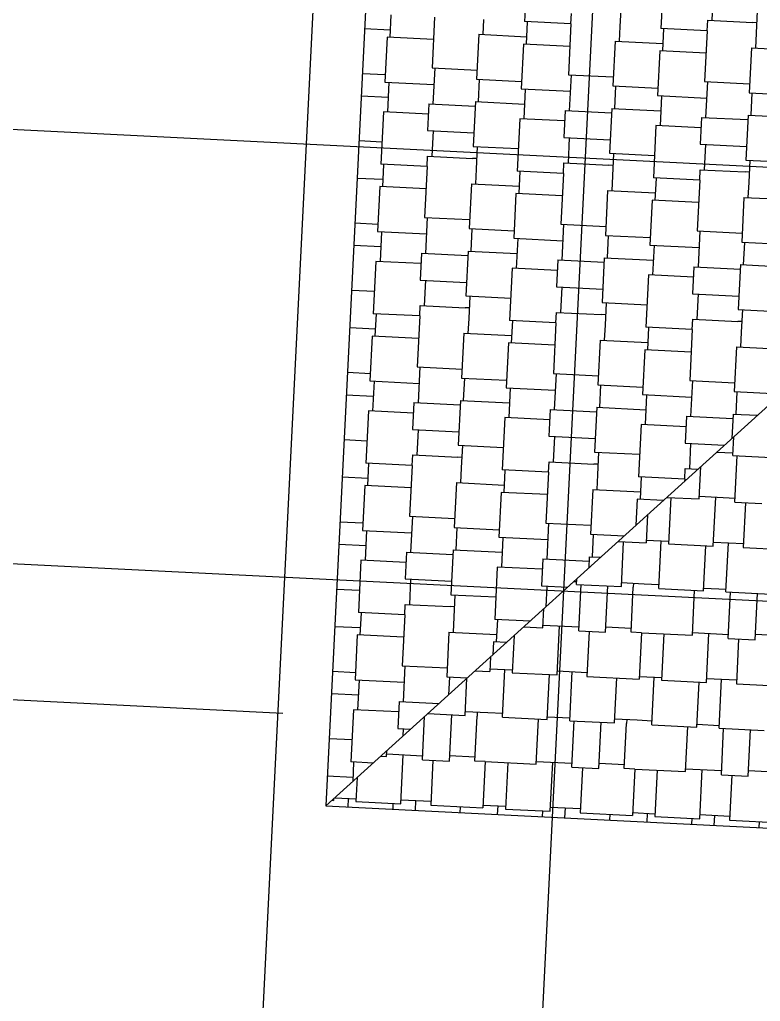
# Model space of a CAD drawing. Extents: x 549999 to 550212, y 1838161 to 1838467.
# Drawn here: x 550167.685 to 550170.954, y 1838343.443 to 1838347.776 of the extents above; entities that cross this region are included whole.
import ezdxf

# ---------------------------------------------------------------- set-up
doc = ezdxf.new("R2010")
doc.units = 0
for name, color, linetype in [('Level 18', 7, 'Continuous'), ('Level 36', 7, 'Continuous'), ('Level 37', 7, 'Continuous'), ('Level 42', 7, 'Continuous')]:
    doc.layers.add(name, color=color, linetype=linetype)

msp = doc.modelspace()

# ---------------------------------------------------------------- linework, layer by layer
at = {"layer": 'Level 18'}
for p, q in [((550170.8351, 1838360.2638), (550169.7742, 1838339.0424)), ((550165.0338, 1838345.5067), (550183.9373, 1838344.5616)), ((550154.7739, 1838345.4188), (550168.847, 1838344.7153))]:
    msp.add_line(p, q, dxfattribs=at)
at = {"layer": 'Level 36'}
for p, q in [((550168.5713, 1838339.6411), (550169.6332, 1838360.8824)), ((550155.1187, 1838347.9192), (550184.1602, 1838346.4673))]:
    msp.add_line(p, q, dxfattribs=at)
at = {"layer": 'Level 37'}
for p, q in [((550169.5097, 1838353.7785), (550169.0361, 1838344.3053)), ((550173.3881, 1838348.2429), (550169.0361, 1838344.3053)), ((550169.0361, 1838344.3053), (550177.3257, 1838343.8909))]:
    msp.add_line(p, q, dxfattribs=at)
at = {"layer": 'Level 42'}
for p, q in [((550169.925, 1838347.9981), (550169.9135, 1838347.7673)), ((550170.5265, 1838347.968), (550170.515, 1838347.7372)), ((550170.7454, 1838347.8844), (550170.7398, 1838347.7722)), ((550170.3395, 1838347.8452), (550170.3345, 1838347.7462)), ((550170.9409, 1838347.8151), (550170.936, 1838347.7161)), ((550169.324, 1838347.7967), (550169.3191, 1838347.6978)), ((550169.5165, 1838347.7871), (550169.5053, 1838347.5629)), ((550169.733, 1838347.7763), (550169.7297, 1838347.7103)), ((550170.118, 1838347.757), (550169.9135, 1838347.7673)), ((550169.9255, 1838347.7667), (550169.9206, 1838347.6677)), ((550170.118, 1838347.757), (550170.1203, 1838347.8032)), ((550170.7195, 1838347.727), (550170.7218, 1838347.7731)), ((550170.7218, 1838347.7731), (550170.9203, 1838347.7632)), ((550169.2076, 1838347.7364), (550169.3207, 1838347.7308)), ((550170.118, 1838347.757), (550170.1068, 1838347.5328)), ((550170.3345, 1838347.7462), (550170.3312, 1838347.6803)), ((550170.7195, 1838347.727), (550170.515, 1838347.7372)), ((550170.527, 1838347.7366), (550170.522, 1838347.6377)), ((550170.7195, 1838347.727), (550170.7083, 1838347.5027)), ((550170.9383, 1838347.7623), (550170.9203, 1838347.7632)), ((550169.307, 1838347.6984), (550169.2972, 1838347.5005)), ((550169.5116, 1838347.6882), (550169.307, 1838347.6984)), ((550169.7117, 1838347.7112), (550169.7018, 1838347.5134)), ((550169.7117, 1838347.7112), (550169.9222, 1838347.7007)), ((550170.3132, 1838347.6812), (550170.3033, 1838347.4833)), ((550170.3132, 1838347.6812), (550170.5237, 1838347.6706)), ((550170.936, 1838347.7161), (550170.9327, 1838347.6502)), ((550169.9085, 1838347.6683), (550169.8986, 1838347.4705)), ((550170.113, 1838347.6581), (550169.9085, 1838347.6683)), ((550170.51, 1838347.6383), (550170.5001, 1838347.4404)), ((550170.7145, 1838347.628), (550170.51, 1838347.6383)), ((550170.9147, 1838347.6511), (550170.9048, 1838347.4532)), ((550170.9147, 1838347.6511), (550171.1252, 1838347.6406)), ((550169.5053, 1838347.5629), (550169.7038, 1838347.5529)), ((550169.5173, 1838347.5623), (550169.5094, 1838347.404)), ((550169.1977, 1838347.5386), (550169.2988, 1838347.5335)), ((550169.7018, 1838347.5134), (550169.9003, 1838347.5034)), ((550169.7138, 1838347.5128), (550169.7089, 1838347.4138)), ((550170.1068, 1838347.5328), (550170.3053, 1838347.5229)), ((550170.1188, 1838347.5322), (550170.1109, 1838347.3739)), ((550169.2972, 1838347.5005), (550169.5137, 1838347.4897)), ((550169.3152, 1838347.4996), (550169.3086, 1838347.3677)), ((550169.8986, 1838347.4705), (550170.1152, 1838347.4596)), ((550169.9167, 1838347.4696), (550169.9101, 1838347.3376)), ((550170.3033, 1838347.4833), (550170.5018, 1838347.4734)), ((550170.3153, 1838347.4827), (550170.3104, 1838347.3838)), ((550170.7083, 1838347.5027), (550170.9067, 1838347.4928)), ((550170.7203, 1838347.5021), (550170.7124, 1838347.3438)), ((550169.1928, 1838347.4396), (550169.3119, 1838347.4337)), ((550170.5001, 1838347.4404), (550170.7167, 1838347.4296)), ((550170.5182, 1838347.4395), (550170.5116, 1838347.3076)), ((550170.9048, 1838347.4532), (550171.1033, 1838347.4433)), ((550170.9168, 1838347.4526), (550170.9118, 1838347.3537)), ((550169.4914, 1838347.4049), (550169.4854, 1838347.2861)), ((550169.4914, 1838347.4049), (550169.6959, 1838347.3946)), ((550169.6969, 1838347.4144), (550169.687, 1838347.2165)), ((550169.6969, 1838347.4144), (550169.9134, 1838347.4036)), ((550170.2983, 1838347.3844), (550170.2884, 1838347.1865)), ((550170.2983, 1838347.3844), (550170.5149, 1838347.3735)), ((550169.2906, 1838347.3686), (550169.279, 1838347.1378)), ((550169.4891, 1838347.3587), (550169.2906, 1838347.3686)), ((550169.892, 1838347.3385), (550169.8805, 1838347.1077)), ((550170.0905, 1838347.3286), (550169.892, 1838347.3385)), ((550170.0928, 1838347.3748), (550170.0869, 1838347.2561)), ((550170.0928, 1838347.3748), (550170.2973, 1838347.3646)), ((550170.6943, 1838347.3447), (550170.6884, 1838347.226)), ((550170.6943, 1838347.3447), (550170.8988, 1838347.3345)), ((550170.8998, 1838347.3543), (550170.8899, 1838347.1564)), ((550170.8998, 1838347.3543), (550171.1163, 1838347.3435)), ((550170.4935, 1838347.3085), (550170.482, 1838347.0776)), ((550170.692, 1838347.2985), (550170.4935, 1838347.3085)), ((550169.4854, 1838347.2861), (550169.6899, 1838347.2759)), ((550169.5095, 1838347.2849), (550169.5039, 1838347.1728)), ((550170.0869, 1838347.2561), (550170.2914, 1838347.2458)), ((550170.111, 1838347.2549), (550170.1054, 1838347.1427)), ((550169.1829, 1838347.2418), (550169.284, 1838347.2367)), ((550169.687, 1838347.2165), (550169.8854, 1838347.2066)), ((550169.705, 1838347.2156), (550169.7001, 1838347.1167)), ((550170.6884, 1838347.226), (550170.8929, 1838347.2158)), ((550170.7124, 1838347.2248), (550170.7068, 1838347.1127)), ((550169.4835, 1838347.1275), (550169.4858, 1838347.1737)), ((550169.4858, 1838347.1737), (550169.6843, 1838347.1638)), ((550169.7024, 1838347.1629), (550169.6843, 1838347.1638)), ((550170.2884, 1838347.1865), (550170.4869, 1838347.1766)), ((550170.3065, 1838347.1856), (550170.3015, 1838347.0866)), ((550169.4835, 1838347.1275), (550169.279, 1838347.1378)), ((550169.2911, 1838347.1372), (550169.2861, 1838347.0382)), ((550169.4835, 1838347.1275), (550169.4723, 1838346.9033)), ((550169.7001, 1838347.1167), (550169.6968, 1838347.0508)), ((550170.085, 1838347.0975), (550170.0873, 1838347.1436)), ((550170.0873, 1838347.1436), (550170.2858, 1838347.1337)), ((550170.3038, 1838347.1328), (550170.2858, 1838347.1337)), ((550170.8899, 1838347.1564), (550171.0884, 1838347.1465)), ((550170.908, 1838347.1555), (550170.903, 1838347.0566)), ((550169.1746, 1838347.0769), (550169.2878, 1838347.0712)), ((550170.085, 1838347.0975), (550169.8805, 1838347.1077)), ((550169.8925, 1838347.1071), (550169.8876, 1838347.0082)), ((550170.085, 1838347.0975), (550170.0738, 1838346.8732)), ((550170.3015, 1838347.0866), (550170.2982, 1838347.0207)), ((550170.6865, 1838347.0674), (550170.482, 1838347.0776)), ((550170.494, 1838347.077), (550170.4891, 1838346.9781)), ((550170.6865, 1838347.0674), (550170.6888, 1838347.1136)), ((550170.6888, 1838347.1136), (550170.8873, 1838347.1036)), ((550170.9053, 1838347.1027), (550170.8873, 1838347.1036)), ((550169.2741, 1838347.0388), (550169.2642, 1838346.841)), ((550169.4786, 1838347.0286), (550169.2741, 1838347.0388)), ((550169.6787, 1838347.0517), (550169.6688, 1838346.8538)), ((550169.6787, 1838347.0517), (550169.8892, 1838347.0411)), ((550170.6865, 1838347.0674), (550170.6753, 1838346.8431)), ((550170.903, 1838347.0566), (550170.8997, 1838346.9906)), ((550169.8756, 1838347.0088), (550169.8657, 1838346.8109)), ((550170.0801, 1838346.9985), (550169.8756, 1838347.0088)), ((550170.2802, 1838347.0216), (550170.2703, 1838346.8237)), ((550170.2802, 1838347.0216), (550170.4907, 1838347.0111)), ((550170.8817, 1838346.9915), (550170.8718, 1838346.7936)), ((550170.8817, 1838346.9915), (550171.0922, 1838346.981)), ((550170.477, 1838346.9787), (550170.4671, 1838346.7808)), ((550170.6815, 1838346.9685), (550170.477, 1838346.9787)), ((550169.4723, 1838346.9033), (550169.6708, 1838346.8934)), ((550169.4843, 1838346.9027), (550169.4764, 1838346.7444)), ((550169.1647, 1838346.879), (550169.2658, 1838346.8739)), ((550170.0738, 1838346.8732), (550170.2723, 1838346.8633)), ((550170.0858, 1838346.8726), (550170.0779, 1838346.7143)), ((550169.2642, 1838346.841), (550169.4807, 1838346.8301)), ((550169.2822, 1838346.84), (550169.2756, 1838346.7081)), ((550169.6688, 1838346.8538), (550169.8673, 1838346.8439)), ((550169.6809, 1838346.8532), (550169.6759, 1838346.7542)), ((550170.2703, 1838346.8237), (550170.4688, 1838346.8138)), ((550170.2823, 1838346.8231), (550170.2774, 1838346.7242)), ((550170.6753, 1838346.8431), (550170.8738, 1838346.8332)), ((550170.6873, 1838346.8425), (550170.6794, 1838346.6842)), ((550169.1598, 1838346.78), (550169.2789, 1838346.7741)), ((550169.8657, 1838346.8109), (550170.0822, 1838346.8001)), ((550169.8837, 1838346.81), (550169.8771, 1838346.6781)), ((550170.4671, 1838346.7808), (550170.6837, 1838346.77)), ((550170.4852, 1838346.7799), (550170.4786, 1838346.648)), ((550170.8718, 1838346.7936), (550171.0703, 1838346.7837)), ((550170.8838, 1838346.793), (550170.8789, 1838346.6941)), ((550169.4584, 1838346.7453), (550169.4525, 1838346.6266)), ((550169.4584, 1838346.7453), (550169.6629, 1838346.7351)), ((550169.6639, 1838346.7548), (550169.654, 1838346.557)), ((550169.6639, 1838346.7548), (550169.8804, 1838346.744)), ((550169.2576, 1838346.709), (550169.246, 1838346.4782)), ((550169.4561, 1838346.6991), (550169.2576, 1838346.709)), ((550170.0599, 1838346.7152), (550170.0539, 1838346.5965)), ((550170.0599, 1838346.7152), (550170.2644, 1838346.705)), ((550170.2654, 1838346.7248), (550170.2555, 1838346.5269)), ((550170.2654, 1838346.7248), (550170.4819, 1838346.714)), ((550170.6613, 1838346.6851), (550170.6554, 1838346.5664)), ((550170.6613, 1838346.6851), (550170.8659, 1838346.6749)), ((550170.8668, 1838346.6947), (550170.8569, 1838346.4968)), ((550170.8668, 1838346.6947), (550171.0834, 1838346.6839)), ((550169.8591, 1838346.679), (550169.8475, 1838346.4481)), ((550170.0576, 1838346.669), (550169.8591, 1838346.679)), ((550170.4606, 1838346.6489), (550170.449, 1838346.418)), ((550170.659, 1838346.639), (550170.4606, 1838346.6489)), ((550169.4525, 1838346.6266), (550169.657, 1838346.6163)), ((550169.4765, 1838346.6254), (550169.4709, 1838346.5132)), ((550170.0539, 1838346.5965), (550170.2584, 1838346.5863)), ((550169.1499, 1838346.5822), (550169.251, 1838346.5771)), ((550169.654, 1838346.557), (550169.8525, 1838346.5471)), ((550169.672, 1838346.5561), (550169.6671, 1838346.4571)), ((550170.078, 1838346.5953), (550170.0724, 1838346.4832)), ((550170.6554, 1838346.5664), (550170.8599, 1838346.5562)), ((550170.6795, 1838346.5652), (550170.6739, 1838346.4531)), ((550169.4506, 1838346.468), (550169.4529, 1838346.5141)), ((550169.4529, 1838346.5141), (550169.6513, 1838346.5042)), ((550170.2555, 1838346.5269), (550170.454, 1838346.517)), ((550170.2735, 1838346.526), (550170.2686, 1838346.4271)), ((550169.4506, 1838346.468), (550169.246, 1838346.4782)), ((550169.2581, 1838346.4776), (550169.2531, 1838346.3786)), ((550169.4506, 1838346.468), (550169.4393, 1838346.2437)), ((550169.6694, 1838346.5033), (550169.6513, 1838346.5042)), ((550170.052, 1838346.4379), (550170.0543, 1838346.4841)), ((550170.0543, 1838346.4841), (550170.2528, 1838346.4741)), ((550170.2709, 1838346.4732), (550170.2528, 1838346.4741)), ((550170.8569, 1838346.4968), (550171.0554, 1838346.4869)), ((550170.875, 1838346.4959), (550170.87, 1838346.397)), ((550169.6671, 1838346.4571), (550169.6638, 1838346.3912)), ((550170.052, 1838346.4379), (550169.8475, 1838346.4481)), ((550169.8596, 1838346.4475), (550169.8546, 1838346.3486)), ((550170.052, 1838346.4379), (550170.0408, 1838346.2136)), ((550170.2686, 1838346.4271), (550170.2653, 1838346.3611)), ((550170.6535, 1838346.4078), (550170.6558, 1838346.454)), ((550170.6558, 1838346.454), (550170.8543, 1838346.4441)), ((550170.8724, 1838346.4432), (550170.8543, 1838346.4441)), ((550169.1417, 1838346.4173), (550169.2548, 1838346.4116)), ((550169.2411, 1838346.3792), (550169.2312, 1838346.1814)), ((550169.4456, 1838346.369), (550169.2411, 1838346.3792)), ((550169.6457, 1838346.3921), (550169.6359, 1838346.1942)), ((550169.6457, 1838346.3921), (550169.8563, 1838346.3816)), ((550170.6535, 1838346.4078), (550170.449, 1838346.418)), ((550170.461, 1838346.4174), (550170.4561, 1838346.3185)), ((550170.6535, 1838346.4078), (550170.6423, 1838346.1836)), ((550170.87, 1838346.397), (550170.8668, 1838346.331)), ((550169.8426, 1838346.3492), (550169.8327, 1838346.1513)), ((550170.0471, 1838346.339), (550169.8426, 1838346.3492)), ((550170.2472, 1838346.362), (550170.2373, 1838346.1641)), ((550170.2472, 1838346.362), (550170.4577, 1838346.3515)), ((550170.4441, 1838346.3191), (550170.4342, 1838346.1212)), ((550170.6486, 1838346.3089), (550170.4441, 1838346.3191)), ((550170.8487, 1838346.3319), (550170.8388, 1838346.1341)), ((550170.8487, 1838346.3319), (550171.0592, 1838346.3214)), ((550169.1318, 1838346.2194), (550169.2329, 1838346.2144)), ((550169.4393, 1838346.2437), (550169.6378, 1838346.2338)), ((550169.4514, 1838346.2431), (550169.4435, 1838346.0848)), ((550170.0408, 1838346.2136), (550170.2393, 1838346.2037)), ((550170.0529, 1838346.213), (550170.0449, 1838346.0547)), ((550169.2312, 1838346.1814), (550169.4477, 1838346.1705)), ((550169.2493, 1838346.1805), (550169.2427, 1838346.0486)), ((550169.6359, 1838346.1942), (550169.8343, 1838346.1843)), ((550169.6479, 1838346.1936), (550169.6429, 1838346.0947)), ((550170.2373, 1838346.1641), (550170.4358, 1838346.1542)), ((550170.2494, 1838346.1635), (550170.2444, 1838346.0646)), ((550170.6423, 1838346.1836), (550170.8408, 1838346.1736)), ((550170.6543, 1838346.183), (550170.6464, 1838346.0247)), ((550169.1268, 1838346.1205), (550169.246, 1838346.1145)), ((550169.8327, 1838346.1513), (550170.0492, 1838346.1405)), ((550169.8507, 1838346.1504), (550169.8441, 1838346.0185)), ((550170.4342, 1838346.1212), (550170.6507, 1838346.1104)), ((550170.4522, 1838346.1203), (550170.4456, 1838345.9884)), ((550170.8388, 1838346.1341), (550171.0373, 1838346.1241)), ((550170.8508, 1838346.1335), (550170.8459, 1838346.0345)), ((550169.4254, 1838346.0857), (550169.4195, 1838345.967)), ((550169.4254, 1838346.0857), (550169.6299, 1838346.0755)), ((550169.6309, 1838346.0953), (550169.621, 1838345.8974)), ((550169.6309, 1838346.0953), (550169.8474, 1838346.0844)), ((550169.2246, 1838346.0495), (550169.2131, 1838345.8186)), ((550169.4231, 1838346.0395), (550169.2246, 1838346.0495)), ((550170.0269, 1838346.0556), (550170.021, 1838345.9369)), ((550170.0269, 1838346.0556), (550170.2314, 1838346.0454)), ((550170.2324, 1838346.0652), (550170.2225, 1838345.8673)), ((550170.2324, 1838346.0652), (550170.4489, 1838346.0544)), ((550170.8339, 1838346.0351), (550170.8285, 1838345.927)), ((550170.8339, 1838346.0351), (550170.942, 1838346.0297)), ((550169.8261, 1838346.0194), (550169.8146, 1838345.7885)), ((550170.0246, 1838346.0095), (550169.8261, 1838346.0194)), ((550170.4276, 1838345.9893), (550170.416, 1838345.7585)), ((550170.6261, 1838345.9794), (550170.4276, 1838345.9893)), ((550170.6284, 1838346.0256), (550170.6224, 1838345.9068)), ((550170.6284, 1838346.0256), (550170.8329, 1838346.0153)), ((550169.4195, 1838345.967), (550169.624, 1838345.9568)), ((550169.4435, 1838345.9658), (550169.4379, 1838345.8537)), ((550169.1169, 1838345.9226), (550169.218, 1838345.9175)), ((550170.021, 1838345.9369), (550170.2255, 1838345.9267)), ((550170.045, 1838345.9357), (550170.0394, 1838345.8236)), ((550170.6224, 1838345.9068), (550170.7965, 1838345.8981)), ((550170.6465, 1838345.9056), (550170.6409, 1838345.7935)), ((550170.8326, 1838345.8518), (550170.8368, 1838345.9346)), ((550169.621, 1838345.8974), (550169.8195, 1838345.8875)), ((550169.6391, 1838345.8965), (550169.6341, 1838345.7976)), ((550170.2225, 1838345.8673), (550170.421, 1838345.8574)), ((550170.2405, 1838345.8664), (550170.2356, 1838345.7675)), ((550170.7626, 1838345.8674), (550170.8332, 1838345.8639)), ((550169.4176, 1838345.8084), (550169.2131, 1838345.8186)), ((550169.2251, 1838345.818), (550169.2202, 1838345.7191)), ((550169.4176, 1838345.8084), (550169.4199, 1838345.8546)), ((550169.4199, 1838345.8546), (550169.6184, 1838345.8446)), ((550169.6364, 1838345.8437), (550169.6184, 1838345.8446)), ((550170.0191, 1838345.7783), (550170.0214, 1838345.8245)), ((550170.0214, 1838345.8245), (550170.2199, 1838345.8146)), ((550170.8326, 1838345.8518), (550171.0305, 1838345.8419)), ((550170.8422, 1838345.6463), (550170.8524, 1838345.8508)), ((550169.4176, 1838345.8084), (550169.4064, 1838345.5841)), ((550169.6341, 1838345.7976), (550169.6308, 1838345.7316)), ((550170.0191, 1838345.7783), (550169.8146, 1838345.7885)), ((550169.8266, 1838345.7879), (550169.8216, 1838345.689)), ((550170.0191, 1838345.7783), (550170.0078, 1838345.5541)), ((550170.2379, 1838345.8137), (550170.2199, 1838345.8146)), ((550170.6205, 1838345.7482), (550170.6228, 1838345.7944)), ((550170.6228, 1838345.7944), (550170.6788, 1838345.7916)), ((550170.6842, 1838345.6603), (550170.6913, 1838345.803)), ((550169.1087, 1838345.7577), (550169.2218, 1838345.752)), ((550169.6128, 1838345.7325), (550169.6029, 1838345.5346)), ((550169.6128, 1838345.7325), (550169.8233, 1838345.722)), ((550170.2356, 1838345.7675), (550170.2323, 1838345.7015)), ((550170.6205, 1838345.7482), (550170.416, 1838345.7585)), ((550170.4281, 1838345.7579), (550170.4231, 1838345.6589)), ((550170.6205, 1838345.7482), (550170.6201, 1838345.7385)), ((550169.2081, 1838345.7197), (550169.1982, 1838345.5218)), ((550169.4126, 1838345.7094), (550169.2081, 1838345.7197)), ((550169.8096, 1838345.6896), (550169.7997, 1838345.4917)), ((550170.0141, 1838345.6794), (550169.8096, 1838345.6896)), ((550170.2143, 1838345.7024), (550170.2044, 1838345.5046)), ((550170.2143, 1838345.7024), (550170.4248, 1838345.6919)), ((550170.4111, 1838345.6595), (550170.4053, 1838345.5442)), ((550170.5264, 1838345.6538), (550170.4111, 1838345.6595)), ((550170.5415, 1838345.6674), (550170.6842, 1838345.6603)), ((550170.5589, 1838345.6665), (550170.5487, 1838345.462)), ((550170.6848, 1838345.6723), (550170.8431, 1838345.6644)), ((550170.7465, 1838345.4521), (550170.7574, 1838345.6687)), ((550170.8422, 1838345.6463), (550170.9609, 1838345.6404)), ((550170.8884, 1838345.644), (550170.8785, 1838345.4455)), ((550169.0988, 1838345.5598), (550169.1999, 1838345.5548)), ((550169.4064, 1838345.5841), (550169.6049, 1838345.5742)), ((550169.4184, 1838345.5835), (550169.4105, 1838345.4252)), ((550170.4559, 1838345.5899), (550170.4497, 1838345.467)), ((550169.1982, 1838345.5218), (550169.4148, 1838345.511)), ((550169.2163, 1838345.5209), (550169.2097, 1838345.389)), ((550169.6029, 1838345.5346), (550169.8014, 1838345.5247)), ((550169.6149, 1838345.534), (550169.61, 1838345.4351)), ((550170.0078, 1838345.5541), (550170.2063, 1838345.5441)), ((550170.0199, 1838345.5535), (550170.012, 1838345.3952)), ((550169.7997, 1838345.4917), (550170.0163, 1838345.4809)), ((550169.8178, 1838345.4908), (550169.8112, 1838345.3589)), ((550170.2044, 1838345.5046), (550170.3533, 1838345.4971)), ((550170.2164, 1838345.504), (550170.2114, 1838345.405)), ((550170.3268, 1838345.4731), (550170.4497, 1838345.467)), ((550170.3409, 1838345.2734), (550170.3508, 1838345.4719)), ((550170.4503, 1838345.479), (550170.5493, 1838345.4741)), ((550170.5058, 1838345.2652), (550170.5163, 1838345.4757)), ((550170.7474, 1838345.4702), (550170.8794, 1838345.4636)), ((550169.0938, 1838345.4609), (550169.213, 1838345.4549)), ((550169.3924, 1838345.4261), (550169.3865, 1838345.3074)), ((550169.3924, 1838345.4261), (550169.5969, 1838345.4159)), ((550169.5979, 1838345.4357), (550169.588, 1838345.2378)), ((550169.5979, 1838345.4357), (550169.8145, 1838345.4249)), ((550170.5487, 1838345.462), (550170.7465, 1838345.4521)), ((550170.7036, 1838345.2553), (550170.7136, 1838345.4538)), ((550170.8026, 1838345.2504), (550170.8134, 1838345.4669)), ((550170.8785, 1838345.4455), (550171.1093, 1838345.434)), ((550169.1916, 1838345.3899), (550169.1801, 1838345.159)), ((550169.3901, 1838345.38), (550169.1916, 1838345.3899)), ((550169.9939, 1838345.3961), (550169.988, 1838345.2773)), ((550169.9939, 1838345.3961), (550170.1984, 1838345.3858)), ((550170.1994, 1838345.4056), (550170.1969, 1838345.3556)), ((550170.1994, 1838345.4056), (550170.2494, 1838345.4031)), ((550169.7931, 1838345.3598), (550169.7816, 1838345.129)), ((550169.9916, 1838345.3499), (550169.7931, 1838345.3598)), ((550169.3865, 1838345.3074), (550169.591, 1838345.2972)), ((550169.4106, 1838345.3062), (550169.405, 1838345.1941)), ((550170.131, 1838345.296), (550170.1436, 1838345.2954)), ((550170.143, 1838345.2833), (550170.1442, 1838345.308)), ((550169.084, 1838345.263), (550169.185, 1838345.258)), ((550169.988, 1838345.2773), (550170.104, 1838345.2715)), ((550170.012, 1838345.2761), (550170.0074, 1838345.1842)), ((550170.143, 1838345.2833), (550170.3409, 1838345.2734)), ((550170.1526, 1838345.0778), (550170.1628, 1838345.2823)), ((550170.2713, 1838345.0719), (550170.2815, 1838345.2764)), ((550170.3418, 1838345.2915), (550170.4407, 1838345.2865)), ((550170.3837, 1838345.0723), (550170.3936, 1838345.2708)), ((550170.3945, 1838345.2888), (550170.3936, 1838345.2708)), ((550170.4407, 1838345.2865), (550170.5067, 1838345.2832)), ((550170.5058, 1838345.2652), (550170.7036, 1838345.2553)), ((550170.6541, 1838345.0588), (550170.6641, 1838345.2573)), ((550170.7042, 1838345.2673), (550170.8032, 1838345.2624)), ((550169.588, 1838345.2378), (550169.7865, 1838345.2279)), ((550169.6061, 1838345.2369), (550169.6011, 1838345.138)), ((550170.8026, 1838345.2504), (550171.0004, 1838345.2405)), ((550170.8121, 1838345.0449), (550170.8224, 1838345.2494)), ((550170.9309, 1838345.0389), (550170.9411, 1838345.2434)), ((550169.3846, 1838345.1488), (550169.3869, 1838345.195)), ((550169.3869, 1838345.195), (550169.5854, 1838345.1851)), ((550169.6034, 1838345.1842), (550169.5854, 1838345.1851)), ((550169.9946, 1838345.0918), (550169.9988, 1838345.1764)), ((550169.3846, 1838345.1488), (550169.1801, 1838345.159)), ((550169.1921, 1838345.1584), (550169.1872, 1838345.0595)), ((550169.3846, 1838345.1488), (550169.3734, 1838344.9246)), ((550169.6011, 1838345.138), (550169.5978, 1838345.072)), ((550169.9378, 1838345.1212), (550169.7816, 1838345.129)), ((550169.7936, 1838345.1284), (550169.7887, 1838345.0294)), ((550169.0757, 1838345.0981), (550169.1888, 1838345.0925)), ((550169.91, 1838345.096), (550169.9946, 1838345.0918)), ((550169.9952, 1838345.1038), (550170.1535, 1838345.0959)), ((550170.0569, 1838344.8836), (550170.0677, 1838345.1002)), ((550170.2725, 1838345.096), (550170.3846, 1838345.0904)), ((550169.1752, 1838345.0601), (550169.1653, 1838344.8622)), ((550169.3797, 1838345.0499), (550169.1752, 1838345.0601)), ((550169.5798, 1838345.0729), (550169.5699, 1838344.8751)), ((550169.5798, 1838345.0729), (550169.7903, 1838345.0624)), ((550169.8672, 1838345.0573), (550169.859, 1838344.8935)), ((550170.1526, 1838345.0778), (550170.2713, 1838345.0719)), ((550170.1987, 1838345.0755), (550170.1888, 1838344.877)), ((550170.4299, 1838345.07), (550170.3837, 1838345.0723)), ((550170.4299, 1838345.07), (550170.4197, 1838344.8655)), ((550170.4299, 1838345.07), (550170.6541, 1838345.0588)), ((550170.5288, 1838345.0651), (550170.5186, 1838344.8606)), ((550170.6547, 1838345.0708), (550170.813, 1838345.0629)), ((550170.7165, 1838344.8507), (550170.7273, 1838345.0672)), ((550170.8121, 1838345.0449), (550170.9309, 1838345.0389)), ((550170.8583, 1838345.0426), (550170.8484, 1838344.8441)), ((550170.9321, 1838345.063), (550171.0442, 1838345.0574)), ((550169.7766, 1838345.03), (550169.7738, 1838344.9728)), ((550169.8339, 1838345.0272), (550169.7766, 1838345.03)), ((550169.7633, 1838344.9633), (550169.7601, 1838344.8985)), ((550169.3734, 1838344.9246), (550169.5719, 1838344.9146)), ((550169.3854, 1838344.924), (550169.3775, 1838344.7657)), ((550169.7607, 1838344.9105), (550169.8596, 1838344.9056)), ((550169.8161, 1838344.6967), (550169.8266, 1838344.9072)), ((550169.0658, 1838344.9003), (550169.1669, 1838344.8952)), ((550169.5699, 1838344.8751), (550169.6608, 1838344.8705)), ((550169.5819, 1838344.8745), (550169.578, 1838344.7956)), ((550169.6512, 1838344.7049), (550169.6594, 1838344.8693)), ((550169.6952, 1838344.9017), (550169.7601, 1838344.8985)), ((550169.859, 1838344.8935), (550170.0569, 1838344.8836)), ((550170.014, 1838344.6868), (550170.0239, 1838344.8853)), ((550170.0578, 1838344.9017), (550170.1897, 1838344.8951)), ((550170.1129, 1838344.6818), (550170.1238, 1838344.8984)), ((550170.1888, 1838344.877), (550170.4197, 1838344.8655)), ((550170.3108, 1838344.672), (550170.3207, 1838344.8704)), ((550170.4203, 1838344.8775), (550170.5192, 1838344.8726)), ((550170.4757, 1838344.6637), (550170.4862, 1838344.8742)), ((550170.7174, 1838344.8687), (550170.8493, 1838344.8621)), ((550170.7725, 1838344.6489), (550170.7833, 1838344.8654)), ((550169.1653, 1838344.8622), (550169.3818, 1838344.8514)), ((550169.1833, 1838344.8613), (550169.1767, 1838344.7294)), ((550170.5186, 1838344.8606), (550170.7165, 1838344.8507)), ((550170.6736, 1838344.6538), (550170.6835, 1838344.8523)), ((550170.8484, 1838344.8441), (550171.0792, 1838344.8325)), ((550169.0609, 1838344.8013), (550169.18, 1838344.7954)), ((550169.3595, 1838344.7666), (550169.3535, 1838344.6478)), ((550169.3595, 1838344.7666), (550169.5361, 1838344.7577)), ((550169.1587, 1838344.7303), (550169.1471, 1838344.4995)), ((550169.3572, 1838344.7204), (550169.1587, 1838344.7303)), ((550169.4629, 1838344.5093), (550169.4725, 1838344.7001)), ((550169.4868, 1838344.7132), (550169.6512, 1838344.7049)), ((550169.5816, 1838344.5034), (550169.5919, 1838344.7079)), ((550169.6521, 1838344.723), (550169.7511, 1838344.718)), ((550169.6941, 1838344.5038), (550169.704, 1838344.7023)), ((550169.7049, 1838344.7203), (550169.704, 1838344.7023)), ((550169.7511, 1838344.718), (550169.817, 1838344.7147)), ((550169.8161, 1838344.6967), (550170.014, 1838344.6868)), ((550170.0146, 1838344.6988), (550170.1135, 1838344.6939)), ((550170.3117, 1838344.69), (550170.4106, 1838344.6851)), ((550169.3535, 1838344.6478), (550169.4114, 1838344.6449)), ((550169.3776, 1838344.6466), (550169.3759, 1838344.6128)), ((550169.9645, 1838344.4903), (550169.9744, 1838344.6888)), ((550170.1129, 1838344.6818), (550170.3108, 1838344.672)), ((550170.1225, 1838344.4764), (550170.1327, 1838344.6809)), ((550170.2412, 1838344.4704), (550170.2514, 1838344.6749)), ((550170.3536, 1838344.4708), (550170.3636, 1838344.6693)), ((550170.3645, 1838344.6874), (550170.3636, 1838344.6693)), ((550170.4106, 1838344.6851), (550170.4766, 1838344.6818)), ((550170.4757, 1838344.6637), (550170.6736, 1838344.6538)), ((550170.6241, 1838344.4573), (550170.634, 1838344.6558)), ((550170.6742, 1838344.6659), (550170.7731, 1838344.6609)), ((550170.7725, 1838344.6489), (550170.9704, 1838344.639)), ((550170.7821, 1838344.4434), (550170.7923, 1838344.6479)), ((550169.051, 1838344.6034), (550169.1521, 1838344.5984)), ((550170.9008, 1838344.4374), (550170.911, 1838344.642)), ((550169.2784, 1838344.5246), (550169.3049, 1838344.5233)), ((550169.3049, 1838344.5233), (550169.3062, 1838344.5498)), ((550169.3055, 1838344.5353), (550169.4638, 1838344.5274)), ((550169.3672, 1838344.3151), (550169.3781, 1838344.5317)), ((550169.5828, 1838344.5275), (550169.695, 1838344.5218)), ((550169.2452, 1838344.4946), (550169.1471, 1838344.4995)), ((550169.1592, 1838344.4989), (550169.1549, 1838344.4128)), ((550169.4629, 1838344.5093), (550169.5816, 1838344.5034)), ((550169.5091, 1838344.507), (550169.4992, 1838344.3085)), ((550169.7402, 1838344.5015), (550169.6941, 1838344.5038)), ((550169.7402, 1838344.5015), (550169.73, 1838344.297)), ((550169.7402, 1838344.5015), (550169.9645, 1838344.4903)), ((550169.8392, 1838344.4966), (550169.829, 1838344.292)), ((550169.9651, 1838344.5023), (550170.1234, 1838344.4944)), ((550170.0268, 1838344.2822), (550170.0377, 1838344.4987)), ((550170.1225, 1838344.4764), (550170.2412, 1838344.4704)), ((550170.1687, 1838344.474), (550170.1587, 1838344.2756)), ((550170.2424, 1838344.4945), (550170.3545, 1838344.4889)), ((550169.0427, 1838344.4386), (550169.1559, 1838344.4329)), ((550169.1747, 1838344.4307), (550169.1694, 1838344.325)), ((550170.3998, 1838344.4685), (550170.3536, 1838344.4708)), ((550170.3998, 1838344.4685), (550170.3896, 1838344.264)), ((550170.3998, 1838344.4685), (550170.6241, 1838344.4573)), ((550170.4988, 1838344.4636), (550170.4885, 1838344.2591)), ((550170.6247, 1838344.4693), (550170.783, 1838344.4614)), ((550170.6864, 1838344.2492), (550170.6972, 1838344.4657)), ((550170.7821, 1838344.4434), (550170.9008, 1838344.4374)), ((550170.8282, 1838344.4411), (550170.8183, 1838344.2426)), ((550170.902, 1838344.4615), (550171.0141, 1838344.4559)), ((550169.0637, 1838344.3303), (550169.0704, 1838344.33)), ((550169.0708, 1838344.3367), (550169.0704, 1838344.33)), ((550169.0763, 1838344.3417), (550169.17, 1838344.3371)), ((550169.1351, 1838344.3004), (550169.137, 1838344.3387)), ((550169.1694, 1838344.325), (550169.3672, 1838344.3151)), ((550169.333, 1838344.2905), (550169.3343, 1838344.3168)), ((550169.3682, 1838344.3332), (550169.5001, 1838344.3266)), ((550169.4319, 1838344.2855), (550169.4341, 1838344.3299)), ((550169.4992, 1838344.3085), (550169.73, 1838344.297)), ((550169.6298, 1838344.2756), (550169.6311, 1838344.3019)), ((550169.7306, 1838344.309), (550169.8296, 1838344.3041)), ((550169.7947, 1838344.2674), (550169.7966, 1838344.3057)), ((550170.0277, 1838344.3002), (550170.1596, 1838344.2936)), ((550169.829, 1838344.292), (550170.0268, 1838344.2822)), ((550169.9925, 1838344.2575), (550169.9938, 1838344.2838)), ((550170.0915, 1838344.2526), (550170.0937, 1838344.2969)), ((550170.1587, 1838344.2756), (550170.3896, 1838344.264)), ((550170.2893, 1838344.2427), (550170.2907, 1838344.269)), ((550170.3902, 1838344.276), (550170.4891, 1838344.2711)), ((550170.4542, 1838344.2344), (550170.4562, 1838344.2728)), ((550170.4885, 1838344.2591), (550170.6864, 1838344.2492)), ((550170.6873, 1838344.2672), (550170.8192, 1838344.2606)), ((550170.751, 1838344.2196), (550170.7533, 1838344.2639)), ((550170.6521, 1838344.2245), (550170.6534, 1838344.2508)), ((550170.8183, 1838344.2426), (550171.0492, 1838344.231)), ((550170.9489, 1838344.2097), (550170.9502, 1838344.236))]:
    msp.add_line(p, q, dxfattribs=at)

doc.saveas('drawing.dxf')
